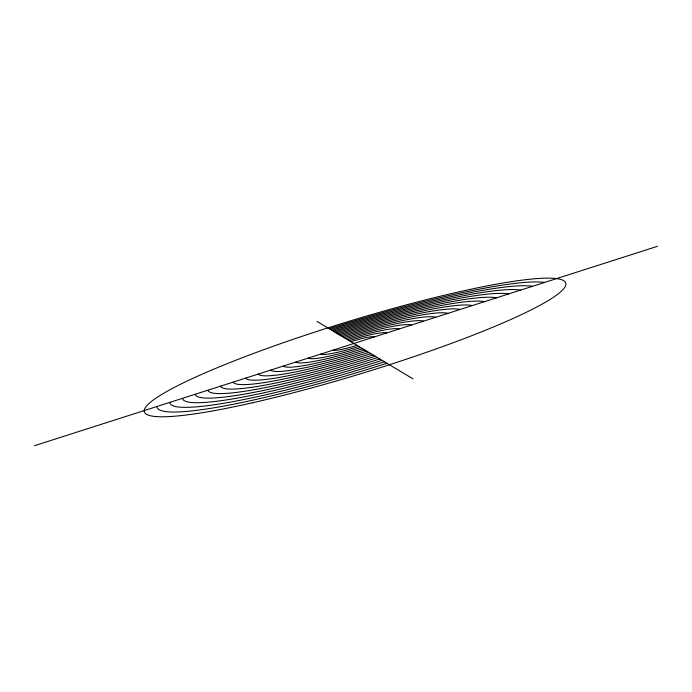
<?xml version="1.0" encoding="UTF-8"?>
<svg xmlns="http://www.w3.org/2000/svg" width="692" height="692" viewBox="0 0 692 692"><rect width="100%" height="100%" fill="white"/><g stroke="black" fill="none" stroke-linecap="round" stroke-linejoin="round"><path stroke-width="1.04" d="M34.6 445.665L657.4 246.335M317.022 321.451L413.055 378.87M364.658 349.936A74.105 8.918 -17 0 1 283.391 366.033M344.149 337.67A74.105 8.918 -17 0 1 423.547 321.183M360.722 347.574A47.912 5.761 -17 0 1 308.355 358.049M347.47 339.651A47.912 5.761 -17 0 1 399.042 329.02M356.925 345.308A21.772 2.612 -17 0 1 333.224 350.091M350.905 341.71A21.772 2.612 -17 0 1 374.441 336.892M358.802 346.433A34.834 4.187 -17 0 1 320.803 354.062M349.175 340.672A34.834 4.187 -17 0 1 386.759 332.956M362.669 348.742A61 7.335 -17 0 1 295.891 362.037M345.792 338.656A61 7.335 -17 0 1 411.308 325.102M375.228 356.25A139.992 16.902 -17 0 1 220.532 386.153M336.347 332.999A139.992 16.902 -17 0 1 484.374 301.712M386.932 363.248A206.804 25.111 -17 0 1 157.041 406.481M329.167 328.709A206.804 25.111 -17 0 1 544.604 282.431M384.493 361.795A193.345 23.45 -17 0 1 169.791 402.398M330.56 329.539A193.345 23.45 -17 0 1 532.606 286.272M382.105 360.368A179.937 21.798 -17 0 1 182.515 398.324M331.97 330.387A179.937 21.798 -17 0 1 520.583 290.121M379.761 358.966A166.582 20.154 -17 0 1 195.213 394.258M333.406 331.243A166.582 20.154 -17 0 1 508.542 293.979M377.469 357.591A153.261 18.52 -17 0 1 207.885 390.202M334.867 332.117A153.261 18.52 -17 0 1 496.467 297.837M373.031 354.935A126.757 15.293 -17 0 1 233.161 382.114M337.852 333.907A126.757 15.293 -17 0 1 472.255 305.587M370.877 353.647A113.549 13.684 -17 0 1 245.755 378.083M339.391 334.824A113.549 13.684 -17 0 1 460.119 309.48M368.758 352.384A100.375 12.093 -17 0 1 258.324 374.061M340.948 335.758A100.375 12.093 -17 0 1 447.949 313.372M366.691 351.147A87.227 10.501 -17 0 1 270.875 370.047M342.54 336.701A87.227 10.501 -17 0 1 435.761 317.273M252.424 402.787A220.315 26.789 -17 0 0 565.892 283.616A220.315 26.789 -17 0 0 246.923 355.956A220.315 26.789 -17 0 0 252.424 402.787"/></g></svg>
